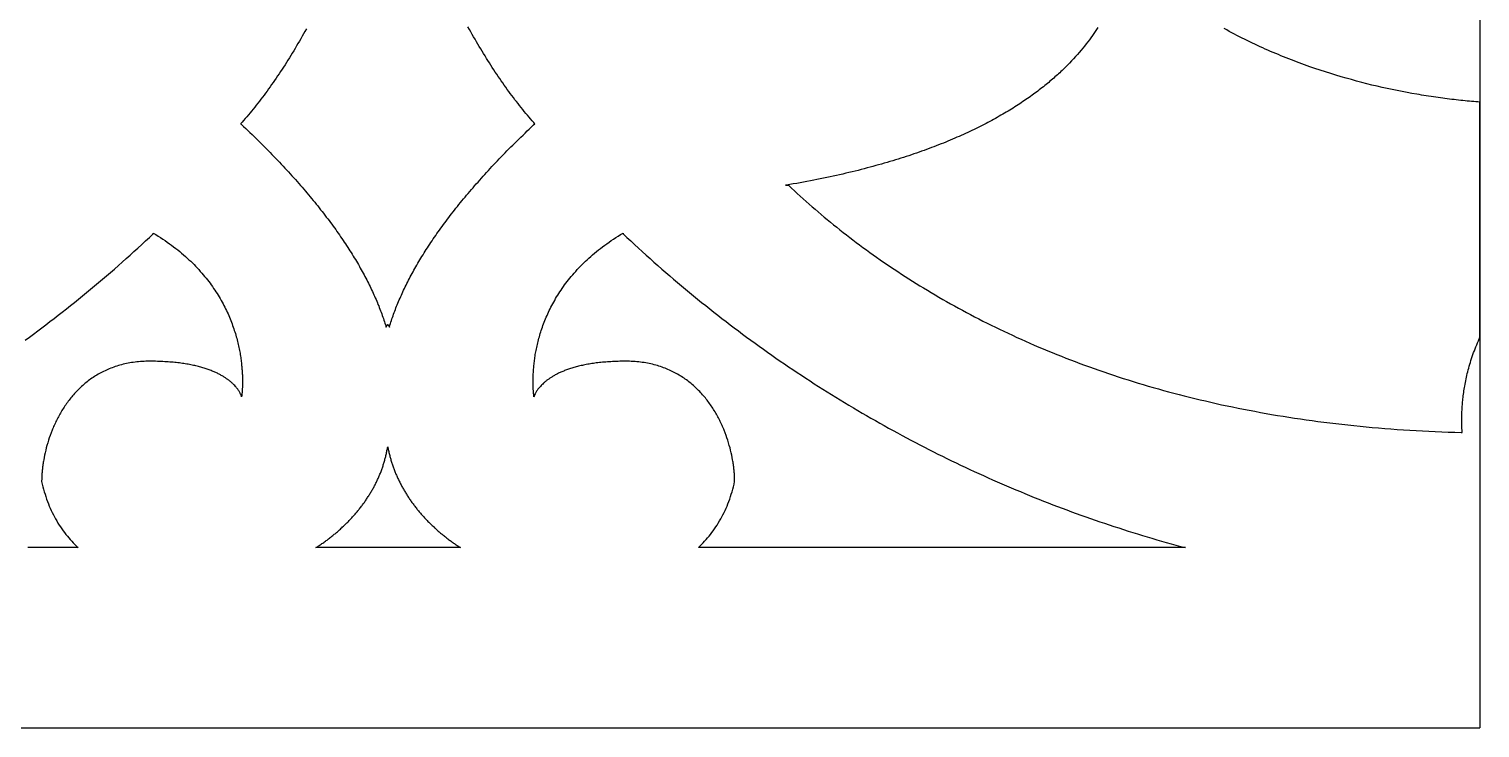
# Model space of a CAD drawing. Extents: x -52 to 64, y -91 to -51.
# Drawn here: x 41.58 to 64.31, y -90.72 to -79.75 of the extents above; entities that cross this region are included whole.
import ezdxf

# ---------------------------------------------------------------- set-up
doc = ezdxf.new("R2010")
doc.units = 0
doc.header["$MEASUREMENT"] = 0
doc.layers.get('0').update_dxf_attribs({"linetype": 'CONTINUOUS'})
doc.layers.add('LAYER_1', color=18, linetype='CONTINUOUS')

msp = doc.modelspace()

# ---------------------------------------------------------------- linework, layer by layer
msp.add_line((64.312, -50.717), (64.312, -90.716))
at = {"layer": 'LAYER_1'}
for points in [[(45.925, -79.752), (45.903, -79.792), (45.882, -79.83), (45.86, -79.869), (45.838, -79.907), (45.816, -79.946), (45.793, -79.984), (45.771, -80.021), (45.749, -80.059), (45.726, -80.096), (45.704, -80.133), (45.681, -80.17), (45.658, -80.207), (45.636, -80.243), (45.613, -80.279), (45.59, -80.315), (45.567, -80.351), (45.544, -80.386), (45.521, -80.421), (45.497, -80.456), (45.474, -80.491), (45.451, -80.525), (45.427, -80.56), (45.404, -80.594), (45.38, -80.627), (45.356, -80.661), (45.332, -80.694), (45.309, -80.727), (45.285, -80.759), (45.261, -80.792), (45.237, -80.824), (45.212, -80.856), (45.188, -80.887), (45.164, -80.919), (45.14, -80.95), (45.115, -80.98), (45.091, -81.011), (45.066, -81.041), (45.042, -81.071), (45.017, -81.101), (44.992, -81.13), (44.967, -81.159), (44.942, -81.188), (44.917, -81.216), (44.905, -81.23), (44.899, -81.237), (44.896, -81.241), (44.895, -81.241), (44.895, -81.242), (44.896, -81.242), (44.898, -81.244), (44.907, -81.252), (44.94, -81.284), (44.974, -81.316), (45.007, -81.347), (45.04, -81.379), (45.073, -81.41), (45.105, -81.442), (45.137, -81.473), (45.169, -81.504), (45.201, -81.536), (45.232, -81.567), (45.263, -81.598), (45.294, -81.629), (45.325, -81.66), (45.355, -81.691), (45.385, -81.722), (45.415, -81.753), (45.444, -81.783), (45.474, -81.814), (45.503, -81.845), (45.532, -81.875), (45.56, -81.906), (45.589, -81.936), (45.617, -81.966), (45.644, -81.997), (45.672, -82.027), (45.699, -82.057), (45.726, -82.087), (45.753, -82.117), (45.78, -82.147), (45.806, -82.177), (45.832, -82.207), (45.858, -82.236), (45.883, -82.266), (45.909, -82.296), (45.934, -82.325), (45.959, -82.354), (45.983, -82.384), (46.007, -82.413), (46.031, -82.442), (46.055, -82.472), (46.079, -82.501), (46.102, -82.53), (46.125, -82.559), (46.148, -82.588), (46.171, -82.617), (46.193, -82.645), (46.215, -82.674), (46.237, -82.703), (46.259, -82.731), (46.28, -82.76), (46.301, -82.788), (46.322, -82.817), (46.343, -82.845), (46.364, -82.873), (46.384, -82.901), (46.404, -82.929), (46.424, -82.957), (46.443, -82.985), (46.462, -83.013), (46.481, -83.041), (46.5, -83.069), (46.519, -83.096), (46.537, -83.124), (46.555, -83.152), (46.573, -83.179), (46.591, -83.207), (46.608, -83.234), (46.625, -83.261), (46.642, -83.288), (46.659, -83.316), (46.676, -83.343), (46.692, -83.37), (46.708, -83.397), (46.724, -83.423), (46.74, -83.45), (46.755, -83.477), (46.77, -83.504), (46.785, -83.53), (46.8, -83.557), (46.814, -83.583), (46.828, -83.61), (46.842, -83.636), (46.856, -83.662), (46.87, -83.688), (46.883, -83.714), (46.896, -83.74), (46.909, -83.766), (46.922, -83.792), (46.935, -83.818), (46.947, -83.844), (46.959, -83.87), (46.971, -83.895), (46.982, -83.921), (46.994, -83.946), (47.005, -83.972), (47.016, -83.997), (47.027, -84.022), (47.037, -84.048), (47.047, -84.073), (47.058, -84.098), (47.067, -84.123), (47.077, -84.148), (47.087, -84.173), (47.096, -84.197), (47.105, -84.222), (47.114, -84.247), (47.122, -84.271), (47.131, -84.296), (47.139, -84.32), (47.147, -84.345), (47.155, -84.369), (47.162, -84.393), (47.17, -84.417), (47.172, -84.423), (47.173, -84.426), (47.173, -84.428), (47.173, -84.428), (47.173, -84.428), (47.173, -84.428), (47.173, -84.428), (47.173, -84.428), (47.173, -84.428), (47.173, -84.428), (47.173, -84.428), (47.174, -84.427), (47.174, -84.426), (47.175, -84.425), (47.176, -84.424), (47.176, -84.423), (47.178, -84.421), (47.179, -84.419), (47.181, -84.415), (47.184, -84.411), (47.189, -84.403), (47.192, -84.398), (47.194, -84.395), (47.195, -84.393), (47.196, -84.392), (47.197, -84.39), (47.198, -84.389), (47.198, -84.388), (47.199, -84.387), (47.199, -84.387), (47.199, -84.387), (47.199, -84.387), (47.199, -84.387), (47.2, -84.388), (47.201, -84.389), (47.201, -84.39), (47.202, -84.392), (47.203, -84.393), (47.204, -84.395), (47.207, -84.398), (47.209, -84.403), (47.215, -84.411), (47.218, -84.415), (47.22, -84.419), (47.221, -84.421), (47.222, -84.423), (47.223, -84.424), (47.224, -84.425), (47.225, -84.426), (47.225, -84.427), (47.226, -84.428), (47.226, -84.428), (47.226, -84.428), (47.226, -84.428), (47.226, -84.428), (47.226, -84.428), (47.226, -84.427), (47.227, -84.426), (47.227, -84.423), (47.235, -84.398), (47.242, -84.374), (47.25, -84.35), (47.258, -84.326), (47.266, -84.301), (47.275, -84.277), (47.283, -84.252), (47.292, -84.228), (47.301, -84.203), (47.31, -84.178), (47.32, -84.153), (47.329, -84.128), (47.339, -84.103), (47.349, -84.078), (47.359, -84.053), (47.37, -84.028), (47.381, -84.003), (47.392, -83.977), (47.403, -83.952), (47.414, -83.926), (47.426, -83.901), (47.437, -83.875), (47.449, -83.85), (47.462, -83.824), (47.474, -83.798), (47.487, -83.772), (47.5, -83.746), (47.513, -83.72), (47.526, -83.694), (47.54, -83.668), (47.553, -83.642), (47.567, -83.615), (47.582, -83.589), (47.596, -83.563), (47.611, -83.536), (47.626, -83.51), (47.641, -83.483), (47.656, -83.456), (47.672, -83.429), (47.687, -83.403), (47.703, -83.376), (47.72, -83.349), (47.736, -83.322), (47.753, -83.294), (47.77, -83.267), (47.787, -83.24), (47.804, -83.213), (47.822, -83.185), (47.84, -83.158), (47.858, -83.13), (47.876, -83.103), (47.895, -83.075), (47.913, -83.047), (47.932, -83.019), (47.952, -82.992), (47.971, -82.964), (47.991, -82.936), (48.011, -82.907), (48.031, -82.879), (48.051, -82.851), (48.072, -82.823), (48.093, -82.794), (48.114, -82.766), (48.135, -82.738), (48.157, -82.709), (48.179, -82.68), (48.201, -82.652), (48.223, -82.623), (48.246, -82.594), (48.269, -82.565), (48.292, -82.536), (48.315, -82.507), (48.339, -82.478), (48.362, -82.449), (48.386, -82.42), (48.411, -82.39), (48.435, -82.361), (48.46, -82.332), (48.485, -82.302), (48.51, -82.272), (48.536, -82.243), (48.561, -82.213), (48.587, -82.183), (48.614, -82.154), (48.64, -82.124), (48.667, -82.094), (48.694, -82.064), (48.721, -82.034), (48.749, -82.003), (48.776, -81.973), (48.804, -81.943), (48.833, -81.912), (48.861, -81.882), (48.89, -81.851), (48.919, -81.821), (48.948, -81.79), (48.978, -81.76), (49.008, -81.729), (49.038, -81.698), (49.068, -81.667), (49.098, -81.636), (49.129, -81.605), (49.16, -81.574), (49.192, -81.543), (49.223, -81.511), (49.255, -81.48), (49.287, -81.449), (49.32, -81.417), (49.352, -81.386), (49.385, -81.354), (49.418, -81.323), (49.452, -81.291), (49.485, -81.259), (49.502, -81.243), (49.503, -81.242), (49.504, -81.242), (49.504, -81.241), (49.504, -81.241), (49.504, -81.241), (49.504, -81.241), (49.503, -81.24), (49.5, -81.237), (49.488, -81.223), (49.463, -81.194), (49.438, -81.165), (49.413, -81.136), (49.388, -81.107), (49.364, -81.078), (49.339, -81.048), (49.314, -81.018), (49.29, -80.987), (49.265, -80.956), (49.241, -80.925), (49.217, -80.894), (49.193, -80.863), (49.168, -80.831), (49.144, -80.799), (49.12, -80.767), (49.096, -80.734), (49.073, -80.701), (49.049, -80.668), (49.025, -80.635), (49.001, -80.601), (48.978, -80.567), (48.954, -80.533), (48.931, -80.499), (48.908, -80.464), (48.884, -80.429), (48.861, -80.394), (48.838, -80.359), (48.815, -80.323), (48.792, -80.287), (48.769, -80.251), (48.746, -80.215), (48.724, -80.178), (48.701, -80.141), (48.678, -80.104), (48.656, -80.067), (48.634, -80.03), (48.611, -79.992), (48.589, -79.954), (48.567, -79.916), (48.545, -79.878), (48.523, -79.839), (48.501, -79.8), (48.479, -79.761), (48.457, -79.722)], [(58.323, -79.732), (58.303, -79.763), (58.282, -79.795), (58.261, -79.827), (58.239, -79.859), (58.216, -79.891), (58.192, -79.924), (58.168, -79.956), (58.143, -79.989), (58.117, -80.022), (58.09, -80.054), (58.063, -80.088), (58.035, -80.121), (58.006, -80.154), (57.977, -80.187), (57.946, -80.221), (57.915, -80.254), (57.883, -80.288), (57.85, -80.322), (57.816, -80.355), (57.781, -80.389), (57.764, -80.406), (57.746, -80.423), (57.728, -80.44), (57.709, -80.457), (57.691, -80.474), (57.672, -80.49), (57.653, -80.507), (57.634, -80.524), (57.614, -80.541), (57.595, -80.558), (57.575, -80.575), (57.555, -80.592), (57.534, -80.609), (57.514, -80.626), (57.493, -80.643), (57.472, -80.66), (57.45, -80.676), (57.429, -80.693), (57.407, -80.71), (57.385, -80.727), (57.363, -80.744), (57.34, -80.761), (57.317, -80.777), (57.294, -80.794), (57.271, -80.811), (57.247, -80.828), (57.223, -80.844), (57.199, -80.861), (57.175, -80.878), (57.151, -80.894), (57.126, -80.911), (57.101, -80.928), (57.075, -80.944), (57.05, -80.961), (57.024, -80.977), (56.998, -80.994), (56.971, -81.01), (56.944, -81.027), (56.918, -81.043), (56.89, -81.059), (56.863, -81.076), (56.835, -81.092), (56.807, -81.108), (56.779, -81.124), (56.75, -81.14), (56.721, -81.157), (56.692, -81.173), (56.663, -81.189), (56.633, -81.205), (56.603, -81.221), (56.573, -81.236), (56.542, -81.252), (56.511, -81.268), (56.48, -81.284), (56.448, -81.3), (56.417, -81.315), (56.385, -81.331), (56.352, -81.346), (56.32, -81.362), (56.287, -81.377), (56.254, -81.393), (56.22, -81.408), (56.186, -81.423), (56.152, -81.438), (56.118, -81.453), (56.083, -81.468), (56.048, -81.483), (56.012, -81.498), (55.977, -81.513), (55.941, -81.528), (55.905, -81.543), (55.868, -81.557), (55.831, -81.572), (55.794, -81.586), (55.756, -81.601), (55.718, -81.615), (55.68, -81.629), (55.642, -81.644), (55.603, -81.658), (55.564, -81.672), (55.524, -81.686), (55.484, -81.7), (55.444, -81.714), (55.404, -81.727), (55.363, -81.741), (55.322, -81.754), (55.28, -81.768), (55.238, -81.781), (55.196, -81.795), (55.154, -81.808), (55.111, -81.821), (55.068, -81.834), (55.024, -81.847), (54.98, -81.86), (54.936, -81.872), (54.891, -81.885), (54.846, -81.897), (54.801, -81.91), (54.756, -81.922), (54.71, -81.934), (54.663, -81.947), (54.617, -81.959), (54.57, -81.971), (54.522, -81.982), (54.474, -81.994), (54.426, -82.006), (54.378, -82.017), (54.329, -82.029), (54.28, -82.04), (54.23, -82.051), (54.18, -82.062), (54.13, -82.073), (54.079, -82.084), (54.028, -82.094), (53.977, -82.105), (53.925, -82.115), (53.873, -82.126), (53.821, -82.136), (53.768, -82.146), (53.714, -82.156), (53.661, -82.166), (53.607, -82.176), (53.552, -82.185), (53.497, -82.195), (53.442, -82.204), (53.435, -82.205), (53.434, -82.205), (53.434, -82.205), (53.434, -82.205), (53.434, -82.205), (53.434, -82.205), (53.435, -82.205), (53.435, -82.205), (53.437, -82.205), (53.443, -82.205), (53.449, -82.205), (53.453, -82.205), (53.457, -82.205), (53.461, -82.205), (53.464, -82.205), (53.467, -82.205), (53.469, -82.205), (53.471, -82.205), (53.472, -82.205), (53.473, -82.205), (53.474, -82.205), (53.475, -82.205), (53.475, -82.205), (53.475, -82.205), (53.475, -82.205), (53.475, -82.205), (53.475, -82.205), (53.475, -82.205), (53.475, -82.205), (53.476, -82.206), (53.482, -82.211), (53.526, -82.253), (53.571, -82.294), (53.616, -82.336), (53.661, -82.377), (53.707, -82.418), (53.753, -82.459), (53.8, -82.5), (53.847, -82.541), (53.894, -82.582), (53.942, -82.623), (53.989, -82.663), (54.038, -82.704), (54.086, -82.744), (54.135, -82.784), (54.185, -82.824), (54.234, -82.864), (54.284, -82.904), (54.335, -82.944), (54.386, -82.983), (54.437, -83.023), (54.488, -83.062), (54.54, -83.101), (54.592, -83.14), (54.645, -83.179), (54.698, -83.218), (54.751, -83.257), (54.805, -83.295), (54.859, -83.333), (54.913, -83.372), (54.968, -83.41), (55.023, -83.447), (55.079, -83.485), (55.135, -83.523), (55.191, -83.56), (55.247, -83.597), (55.304, -83.634), (55.362, -83.671), (55.42, -83.707), (55.478, -83.744), (55.536, -83.78), (55.595, -83.816), (55.654, -83.852), (55.714, -83.888), (55.774, -83.923), (55.834, -83.959), (55.895, -83.994), (55.956, -84.029), (56.018, -84.064), (56.08, -84.098), (56.142, -84.132), (56.205, -84.166), (56.268, -84.2), (56.331, -84.234), (56.395, -84.267), (56.459, -84.301), (56.524, -84.334), (56.589, -84.367), (56.654, -84.399), (56.72, -84.431), (56.786, -84.464), (56.853, -84.495), (56.92, -84.527), (56.987, -84.558), (57.055, -84.59), (57.123, -84.62), (57.191, -84.651), (57.26, -84.681), (57.33, -84.712), (57.399, -84.742), (57.469, -84.771), (57.54, -84.801), (57.611, -84.83), (57.682, -84.858), (57.754, -84.887), (57.826, -84.915), (57.898, -84.943), (57.971, -84.971), (58.045, -84.999), (58.118, -85.026), (58.192, -85.053), (58.267, -85.079), (58.342, -85.106), (58.417, -85.132), (58.493, -85.158), (58.569, -85.183), (58.646, -85.208), (58.723, -85.233), (58.8, -85.258), (58.878, -85.282), (58.956, -85.306), (59.035, -85.33), (59.114, -85.353), (59.193, -85.376), (59.273, -85.399), (59.354, -85.421), (59.434, -85.443), (59.515, -85.465), (59.597, -85.486), (59.679, -85.507), (59.761, -85.528), (59.844, -85.549), (59.927, -85.569), (60.011, -85.588), (60.095, -85.608), (60.18, -85.627), (60.265, -85.646), (60.35, -85.664), (60.436, -85.682), (60.522, -85.7), (60.609, -85.717), (60.696, -85.734), (60.783, -85.75), (60.871, -85.767), (60.96, -85.782), (61.048, -85.798), (61.138, -85.813), (61.227, -85.828), (61.317, -85.842), (61.408, -85.856), (61.499, -85.87), (61.59, -85.883), (61.682, -85.896), (61.774, -85.908), (61.867, -85.92), (61.96, -85.932), (62.054, -85.943), (62.148, -85.954), (62.242, -85.964), (62.337, -85.974), (62.433, -85.984), (62.528, -85.993), (62.625, -86.002), (62.721, -86.011), (62.819, -86.019), (62.916, -86.026), (63.014, -86.033), (63.113, -86.04), (63.212, -86.046), (63.311, -86.052), (63.411, -86.058), (63.511, -86.063), (63.612, -86.067), (63.713, -86.071), (63.815, -86.075), (63.917, -86.078), (64.02, -86.081), (64.032, -86.081), (64.034, -86.081), (64.034, -86.081), (64.034, -86.081), (64.034, -86.081), (64.034, -86.081), (64.034, -86.081), (64.034, -86.081), (64.034, -86.081), (64.034, -86.08), (64.034, -86.079), (64.034, -86.077), (64.033, -86.073), (64.033, -86.07), (64.033, -86.065), (64.032, -86.06), (64.032, -86.053), (64.031, -86.047), (64.031, -86.039), (64.03, -86.031), (64.03, -86.022), (64.029, -86.012), (64.029, -86.002), (64.028, -85.991), (64.028, -85.979), (64.027, -85.967), (64.027, -85.954), (64.027, -85.94), (64.027, -85.926), (64.026, -85.912), (64.026, -85.896), (64.026, -85.88), (64.026, -85.864), (64.027, -85.847), (64.027, -85.829), (64.027, -85.811), (64.028, -85.793), (64.029, -85.773), (64.03, -85.754), (64.031, -85.734), (64.032, -85.713), (64.033, -85.692), (64.035, -85.67), (64.036, -85.648), (64.038, -85.626), (64.04, -85.603), (64.043, -85.58), (64.045, -85.556), (64.048, -85.532), (64.051, -85.507), (64.054, -85.482), (64.057, -85.457), (64.061, -85.431), (64.065, -85.405), (64.069, -85.379), (64.074, -85.353), (64.079, -85.326), (64.084, -85.298), (64.089, -85.271), (64.095, -85.243), (64.101, -85.215), (64.107, -85.187), (64.114, -85.158), (64.121, -85.129), (64.129, -85.1), (64.136, -85.071), (64.145, -85.041), (64.153, -85.012), (64.162, -84.982), (64.171, -84.952), (64.181, -84.921), (64.191, -84.891), (64.202, -84.86), (64.213, -84.83), (64.224, -84.799), (64.236, -84.768), (64.248, -84.737), (64.261, -84.706), (64.274, -84.675), (64.288, -84.644), (64.302, -84.612), (64.309, -84.597), (64.311, -84.593), (64.312, -84.591), (64.312, -84.59), (64.312, -84.59), (64.312, -84.59), (64.312, -84.589), (64.312, -84.589), (64.312, -84.588), (64.312, -84.587), (64.312, -84.586), (64.312, -84.584), (64.312, -84.583), (64.312, -84.58), (64.312, -84.578), (64.312, -84.576), (64.312, -84.573), (64.312, -84.57), (64.312, -84.567), (64.312, -84.563), (64.312, -84.56), (64.312, -84.556), (64.312, -84.551), (64.312, -84.547), (64.312, -84.542), (64.312, -84.538), (64.312, -84.533), (64.312, -84.527), (64.312, -84.516), (64.312, -84.504), (64.312, -84.491), (64.312, -84.477), (64.312, -84.463), (64.312, -84.447), (64.312, -84.431), (64.312, -84.414), (64.312, -84.397), (64.312, -84.378), (64.312, -84.359), (64.312, -84.339), (64.312, -84.319), (64.312, -84.297), (64.312, -84.275), (64.312, -84.253), (64.312, -84.229), (64.312, -84.206), (64.312, -84.181), (64.312, -84.156), (64.312, -84.13), (64.312, -84.104), (64.312, -84.077), (64.312, -84.05), (64.312, -84.022), (64.312, -83.993), (64.312, -83.964), (64.312, -83.935), (64.312, -83.905), (64.312, -83.874), (64.312, -83.843), (64.312, -83.812), (64.312, -83.78), (64.312, -83.748), (64.312, -83.716), (64.312, -83.683), (64.312, -83.65), (64.312, -83.616), (64.312, -83.582), (64.312, -83.548), (64.312, -83.513), (64.312, -83.478), (64.312, -83.443), (64.312, -83.408), (64.312, -83.372), (64.312, -83.336), (64.312, -83.3), (64.312, -83.227), (64.312, -83.153), (64.312, -83.079), (64.312, -83.004), (64.312, -82.929), (64.312, -82.854), (64.312, -82.702), (64.312, -82.551), (64.312, -82.476), (64.312, -82.402), (64.312, -82.327), (64.312, -82.254), (64.312, -82.181), (64.312, -82.145), (64.312, -82.109), (64.312, -82.074), (64.312, -82.038), (64.312, -82.003), (64.312, -81.968), (64.312, -81.934), (64.312, -81.9), (64.312, -81.866), (64.312, -81.832), (64.312, -81.799), (64.312, -81.766), (64.312, -81.734), (64.312, -81.702), (64.312, -81.67), (64.312, -81.639), (64.312, -81.608), (64.312, -81.578), (64.312, -81.548), (64.312, -81.519), (64.312, -81.49), (64.312, -81.462), (64.312, -81.434), (64.312, -81.407), (64.312, -81.38), (64.312, -81.354), (64.312, -81.328), (64.312, -81.303), (64.312, -81.279), (64.312, -81.255), (64.312, -81.232), (64.312, -81.21), (64.312, -81.188), (64.312, -81.167), (64.312, -81.146), (64.312, -81.127), (64.312, -81.108), (64.312, -81.089), (64.312, -81.072), (64.312, -81.055), (64.312, -81.039), (64.312, -81.024), (64.312, -81.01), (64.312, -80.996), (64.312, -80.984), (64.312, -80.972), (64.312, -80.966), (64.312, -80.961), (64.312, -80.956), (64.312, -80.951), (64.312, -80.946), (64.312, -80.942), (64.312, -80.937), (64.312, -80.933), (64.312, -80.929), (64.312, -80.926), (64.312, -80.923), (64.312, -80.92), (64.312, -80.917), (64.312, -80.914), (64.312, -80.912), (64.312, -80.91), (64.312, -80.908), (64.312, -80.906), (64.312, -80.905), (64.312, -80.903), (64.312, -80.903), (64.312, -80.902), (64.312, -80.902), (64.312, -80.901), (64.28, -80.899), (64.247, -80.896), (64.214, -80.893), (64.18, -80.891), (64.147, -80.887), (64.113, -80.884), (64.079, -80.881), (64.045, -80.878), (64.01, -80.874), (63.976, -80.87), (63.941, -80.866), (63.906, -80.862), (63.87, -80.858), (63.835, -80.854), (63.799, -80.849), (63.764, -80.845), (63.728, -80.84), (63.692, -80.835), (63.655, -80.83), (63.619, -80.825), (63.582, -80.82), (63.545, -80.814), (63.508, -80.808), (63.471, -80.803), (63.434, -80.797), (63.396, -80.79), (63.359, -80.784), (63.321, -80.778), (63.245, -80.764), (63.169, -80.75), (63.092, -80.736), (63.014, -80.72), (62.936, -80.704), (62.858, -80.687), (62.779, -80.67), (62.7, -80.652), (62.62, -80.633), (62.54, -80.613), (62.46, -80.593), (62.379, -80.571), (62.299, -80.549), (62.217, -80.527), (62.136, -80.503), (62.055, -80.479), (61.973, -80.454), (61.891, -80.428), (61.809, -80.401), (61.727, -80.374), (61.645, -80.346), (61.563, -80.316), (61.481, -80.286), (61.44, -80.271), (61.399, -80.255), (61.358, -80.24), (61.317, -80.223), (61.276, -80.207), (61.235, -80.191), (61.194, -80.174), (61.153, -80.157), (61.112, -80.14), (61.071, -80.123), (61.03, -80.105), (60.99, -80.087), (60.949, -80.069), (60.908, -80.051), (60.867, -80.032), (60.827, -80.014), (60.786, -79.995), (60.746, -79.975), (60.705, -79.956), (60.665, -79.936), (60.625, -79.916), (60.584, -79.896), (60.544, -79.876), (60.504, -79.855), (60.464, -79.834), (60.424, -79.813), (60.384, -79.792), (60.344, -79.77), (60.305, -79.748)], [(41.519, -84.634), (41.585, -84.587), (41.65, -84.539), (41.715, -84.49), (41.779, -84.442), (41.844, -84.393), (41.908, -84.344), (41.973, -84.294), (42.037, -84.244), (42.101, -84.194), (42.165, -84.144), (42.228, -84.093), (42.292, -84.043), (42.355, -83.991), (42.418, -83.94), (42.481, -83.888), (42.544, -83.836), (42.607, -83.784), (42.669, -83.732), (42.732, -83.679), (42.794, -83.626), (42.856, -83.572), (42.918, -83.519), (42.979, -83.465), (43.041, -83.41), (43.102, -83.356), (43.163, -83.301), (43.224, -83.246), (43.285, -83.191), (43.346, -83.135), (43.406, -83.079), (43.467, -83.023), (43.527, -82.967), (43.527, -82.967), (43.527, -82.966), (43.527, -82.965), (43.527, -82.963), (43.527, -82.961), (43.527, -82.959), (43.527, -82.958), (43.527, -82.957), (43.527, -82.956), (43.527, -82.956), (43.565, -82.979), (43.602, -83.002), (43.639, -83.026), (43.675, -83.049), (43.71, -83.073), (43.745, -83.097), (43.779, -83.121), (43.813, -83.145), (43.845, -83.17), (43.877, -83.195), (43.909, -83.22), (43.94, -83.245), (43.97, -83.27), (44, -83.295), (44.029, -83.32), (44.057, -83.346), (44.085, -83.372), (44.112, -83.398), (44.139, -83.424), (44.165, -83.45), (44.19, -83.476), (44.215, -83.502), (44.239, -83.528), (44.263, -83.555), (44.286, -83.581), (44.309, -83.608), (44.331, -83.634), (44.353, -83.661), (44.374, -83.688), (44.395, -83.715), (44.415, -83.741), (44.435, -83.768), (44.454, -83.795), (44.472, -83.822), (44.49, -83.849), (44.508, -83.876), (44.525, -83.903), (44.542, -83.929), (44.558, -83.956), (44.574, -83.983), (44.589, -84.01), (44.604, -84.037), (44.619, -84.063), (44.633, -84.09), (44.646, -84.117), (44.66, -84.143), (44.672, -84.17), (44.685, -84.196), (44.697, -84.223), (44.708, -84.249), (44.72, -84.275), (44.73, -84.301), (44.741, -84.327), (44.751, -84.353), (44.761, -84.379), (44.77, -84.405), (44.779, -84.43), (44.788, -84.456), (44.796, -84.481), (44.804, -84.506), (44.812, -84.531), (44.819, -84.556), (44.826, -84.58), (44.833, -84.605), (44.839, -84.629), (44.846, -84.653), (44.851, -84.677), (44.857, -84.701), (44.862, -84.724), (44.867, -84.748), (44.872, -84.771), (44.877, -84.794), (44.881, -84.816), (44.885, -84.839), (44.889, -84.861), (44.892, -84.883), (44.896, -84.904), (44.899, -84.926), (44.902, -84.947), (44.904, -84.968), (44.907, -84.988), (44.909, -85.009), (44.911, -85.029), (44.913, -85.048), (44.915, -85.068), (44.916, -85.087), (44.918, -85.105), (44.919, -85.124), (44.92, -85.142), (44.921, -85.16), (44.922, -85.177), (44.923, -85.194), (44.923, -85.211), (44.924, -85.227), (44.924, -85.243), (44.924, -85.259), (44.924, -85.274), (44.924, -85.289), (44.924, -85.303), (44.924, -85.317), (44.924, -85.331), (44.923, -85.344), (44.923, -85.357), (44.923, -85.37), (44.922, -85.382), (44.921, -85.393), (44.921, -85.404), (44.92, -85.415), (44.92, -85.425), (44.919, -85.435), (44.918, -85.444), (44.918, -85.453), (44.917, -85.461), (44.916, -85.469), (44.915, -85.476), (44.915, -85.483), (44.914, -85.489), (44.913, -85.495), (44.913, -85.5), (44.912, -85.505), (44.912, -85.509), (44.911, -85.513), (44.911, -85.516), (44.91, -85.518), (44.91, -85.52), (44.91, -85.522), (44.91, -85.523), (44.91, -85.523), (44.91, -85.523), (44.909, -85.521), (44.909, -85.519), (44.908, -85.517), (44.907, -85.513), (44.906, -85.509), (44.904, -85.504), (44.902, -85.499), (44.899, -85.493), (44.897, -85.486), (44.893, -85.479), (44.89, -85.472), (44.886, -85.463), (44.881, -85.455), (44.876, -85.445), (44.87, -85.436), (44.864, -85.426), (44.857, -85.415), (44.849, -85.405), (44.841, -85.394), (44.832, -85.382), (44.823, -85.371), (44.813, -85.359), (44.802, -85.347), (44.79, -85.334), (44.777, -85.322), (44.771, -85.315), (44.764, -85.309), (44.757, -85.303), (44.75, -85.296), (44.742, -85.29), (44.735, -85.283), (44.727, -85.277), (44.719, -85.27), (44.711, -85.264), (44.702, -85.257), (44.693, -85.251), (44.684, -85.244), (44.675, -85.238), (44.665, -85.231), (44.656, -85.225), (44.646, -85.218), (44.635, -85.212), (44.625, -85.205), (44.614, -85.199), (44.603, -85.192), (44.592, -85.186), (44.58, -85.179), (44.568, -85.173), (44.556, -85.167), (44.544, -85.16), (44.531, -85.154), (44.518, -85.148), (44.505, -85.142), (44.492, -85.136), (44.478, -85.13), (44.464, -85.124), (44.449, -85.118), (44.434, -85.112), (44.419, -85.106), (44.404, -85.1), (44.388, -85.095), (44.372, -85.089), (44.356, -85.084), (44.34, -85.078), (44.323, -85.073), (44.305, -85.068), (44.288, -85.062), (44.27, -85.057), (44.252, -85.052), (44.233, -85.048), (44.214, -85.043), (44.195, -85.038), (44.175, -85.034), (44.155, -85.029), (44.135, -85.025), (44.114, -85.021), (44.093, -85.017), (44.072, -85.013), (44.05, -85.009), (44.028, -85.005), (44.005, -85.002), (43.982, -84.999), (43.959, -84.995), (43.935, -84.992), (43.911, -84.989), (43.887, -84.986), (43.862, -84.984), (43.837, -84.981), (43.811, -84.979), (43.785, -84.977), (43.759, -84.975), (43.732, -84.973), (43.705, -84.972), (43.677, -84.97), (43.649, -84.969), (43.621, -84.968), (43.592, -84.967), (43.562, -84.966), (43.533, -84.966), (43.502, -84.965), (43.472, -84.965), (43.442, -84.966), (43.412, -84.966), (43.383, -84.967), (43.354, -84.969), (43.325, -84.971), (43.296, -84.973), (43.268, -84.976), (43.24, -84.979), (43.213, -84.983), (43.186, -84.987), (43.159, -84.992), (43.132, -84.996), (43.106, -85.002), (43.08, -85.007), (43.054, -85.013), (43.029, -85.02), (43.004, -85.027), (42.979, -85.034), (42.955, -85.041), (42.931, -85.049), (42.907, -85.057), (42.883, -85.066), (42.86, -85.075), (42.837, -85.084), (42.814, -85.093), (42.792, -85.103), (42.77, -85.113), (42.748, -85.124), (42.727, -85.135), (42.705, -85.146), (42.684, -85.157), (42.664, -85.169), (42.643, -85.181), (42.623, -85.193), (42.603, -85.206), (42.584, -85.218), (42.564, -85.231), (42.545, -85.245), (42.527, -85.258), (42.508, -85.272), (42.49, -85.286), (42.472, -85.301), (42.454, -85.315), (42.437, -85.33), (42.42, -85.345), (42.403, -85.36), (42.386, -85.375), (42.37, -85.391), (42.354, -85.407), (42.338, -85.423), (42.322, -85.439), (42.307, -85.456), (42.292, -85.472), (42.277, -85.489), (42.262, -85.506), (42.248, -85.523), (42.234, -85.54), (42.22, -85.558), (42.206, -85.575), (42.193, -85.593), (42.18, -85.611), (42.167, -85.629), (42.154, -85.647), (42.142, -85.665), (42.129, -85.684), (42.117, -85.702), (42.106, -85.721), (42.094, -85.739), (42.083, -85.758), (42.072, -85.777), (42.061, -85.796), (42.051, -85.815), (42.04, -85.834), (42.03, -85.853), (42.02, -85.873), (42.01, -85.892), (42.001, -85.911), (41.992, -85.931), (41.983, -85.95), (41.974, -85.97), (41.965, -85.989), (41.957, -86.009), (41.949, -86.029), (41.941, -86.048), (41.925, -86.088), (41.911, -86.127), (41.897, -86.166), (41.884, -86.205), (41.872, -86.245), (41.861, -86.284), (41.85, -86.322), (41.841, -86.361), (41.832, -86.399), (41.823, -86.437), (41.816, -86.475), (41.809, -86.512), (41.806, -86.53), (41.803, -86.549), (41.8, -86.567), (41.797, -86.585), (41.795, -86.603), (41.793, -86.621), (41.79, -86.638), (41.788, -86.656), (41.787, -86.673), (41.785, -86.69), (41.783, -86.707), (41.782, -86.724), (41.781, -86.741), (41.78, -86.758), (41.779, -86.774), (41.779, -86.79), (41.778, -86.806), (41.778, -86.822), (41.777, -86.837), (41.777, -86.853), (41.787, -86.893), (41.796, -86.933), (41.807, -86.973), (41.818, -87.012), (41.83, -87.051), (41.842, -87.088), (41.855, -87.126), (41.868, -87.163), (41.882, -87.199), (41.897, -87.235), (41.912, -87.27), (41.928, -87.305), (41.944, -87.339), (41.961, -87.373), (41.978, -87.406), (41.996, -87.438), (42.015, -87.47), (42.033, -87.502), (42.053, -87.533), (42.073, -87.563), (42.093, -87.593), (42.114, -87.623), (42.135, -87.652), (42.157, -87.68), (42.18, -87.708), (42.202, -87.735), (42.226, -87.762), (42.249, -87.788), (42.273, -87.814), (42.298, -87.839), (42.323, -87.864), (42.348, -87.888), (42.348, -87.888), (42.347, -87.888), (42.345, -87.888), (42.343, -87.888), (42.34, -87.888), (42.336, -87.888), (42.331, -87.888), (42.326, -87.888), (42.321, -87.888), (42.314, -87.888), (42.307, -87.888), (42.299, -87.888), (42.291, -87.888), (42.282, -87.888), (42.273, -87.888), (42.262, -87.888), (42.252, -87.888), (42.24, -87.888), (42.228, -87.888), (42.216, -87.888), (42.203, -87.888), (42.189, -87.888), (42.174, -87.888), (42.16, -87.888), (42.144, -87.888), (42.128, -87.888), (42.111, -87.888), (42.094, -87.888), (42.077, -87.888), (42.058, -87.888), (42.04, -87.888), (42.02, -87.888), (42, -87.888), (41.98, -87.888), (41.959, -87.888), (41.938, -87.888), (41.916, -87.888), (41.894, -87.888), (41.871, -87.888), (41.847, -87.888), (41.824, -87.888), (41.799, -87.888), (41.775, -87.888), (41.749, -87.888), (41.724, -87.888), (41.698, -87.888), (41.671, -87.888), (41.644, -87.888), (41.616, -87.888), (41.589, -87.888), (41.56, -87.888)], [(40.868, -90.716), (41.768, -90.716), (42.659, -90.716), (43.54, -90.716), (44.411, -90.716), (45.272, -90.716), (45.699, -90.716), (46.123, -90.716), (46.545, -90.716), (46.963, -90.716), (47.379, -90.716), (47.792, -90.716), (48.202, -90.716), (48.609, -90.716), (49.013, -90.716), (49.414, -90.716), (49.812, -90.716), (50.206, -90.716), (50.598, -90.716), (50.986, -90.716), (51.371, -90.716), (51.753, -90.716), (52.132, -90.716), (52.506, -90.716), (52.878, -90.716), (53.246, -90.716), (53.61, -90.716), (53.971, -90.716), (54.328, -90.716), (54.682, -90.716), (55.031, -90.716), (55.377, -90.716), (55.719, -90.716), (56.057, -90.716), (56.392, -90.716), (56.722, -90.716), (57.048, -90.716), (57.37, -90.716), (57.688, -90.716), (58.002, -90.716), (58.311, -90.716), (58.617, -90.716), (58.918, -90.716), (59.214, -90.716), (59.507, -90.716), (59.794, -90.716), (60.078, -90.716), (60.356, -90.716), (60.631, -90.716), (60.9, -90.716), (61.165, -90.716), (61.425, -90.716), (61.68, -90.716), (61.931, -90.716), (62.176, -90.716), (62.417, -90.716), (62.653, -90.716), (62.884, -90.716), (63.109, -90.716), (63.33, -90.716), (63.545, -90.716), (63.755, -90.716), (63.96, -90.716), (64.16, -90.716), (64.312, -90.716)]]:
    msp.add_lwpolyline(points, dxfattribs=at)
for points in [[(59.697, -87.888), (59.696, -87.888), (59.695, -87.888), (59.693, -87.888), (59.691, -87.888), (59.688, -87.888), (59.684, -87.888), (59.68, -87.888), (59.675, -87.888), (59.669, -87.888), (59.662, -87.888), (59.655, -87.888), (59.648, -87.888), (59.639, -87.888), (59.631, -87.888), (59.621, -87.888), (59.611, -87.888), (59.6, -87.888), (59.589, -87.888), (59.577, -87.888), (59.564, -87.888), (59.551, -87.888), (59.537, -87.888), (59.523, -87.888), (59.508, -87.888), (59.492, -87.888), (59.476, -87.888), (59.46, -87.888), (59.443, -87.888), (59.425, -87.888), (59.407, -87.888), (59.388, -87.888), (59.369, -87.888), (59.349, -87.888), (59.328, -87.888), (59.308, -87.888), (59.286, -87.888), (59.264, -87.888), (59.242, -87.888), (59.219, -87.888), (59.196, -87.888), (59.172, -87.888), (59.148, -87.888), (59.123, -87.888), (59.098, -87.888), (59.072, -87.888), (59.046, -87.888), (59.019, -87.888), (58.992, -87.888), (58.965, -87.888), (58.937, -87.888), (58.909, -87.888), (58.88, -87.888), (58.851, -87.888), (58.821, -87.888), (58.791, -87.888), (58.761, -87.888), (58.73, -87.888), (58.699, -87.888), (58.667, -87.888), (58.636, -87.888), (58.603, -87.888), (58.571, -87.888), (58.538, -87.888), (58.504, -87.888), (58.471, -87.888), (58.437, -87.888), (58.402, -87.888), (58.367, -87.888), (58.332, -87.888), (58.297, -87.888), (58.261, -87.888), (58.225, -87.888), (58.189, -87.888), (58.152, -87.888), (58.116, -87.888), (58.078, -87.888), (58.041, -87.888), (58.003, -87.888), (57.965, -87.888), (57.927, -87.888), (57.888, -87.888), (57.849, -87.888), (57.81, -87.888), (57.771, -87.888), (57.732, -87.888), (57.692, -87.888), (57.652, -87.888), (57.612, -87.888), (57.571, -87.888), (57.53, -87.888), (57.448, -87.888), (57.366, -87.888), (57.282, -87.888), (57.198, -87.888), (57.113, -87.888), (57.028, -87.888), (56.942, -87.888), (56.855, -87.888), (56.768, -87.888), (56.681, -87.888), (56.593, -87.888), (56.505, -87.888), (56.416, -87.888), (56.328, -87.888), (56.239, -87.888), (56.06, -87.888), (55.881, -87.888), (55.703, -87.888), (55.524, -87.888), (55.435, -87.888), (55.347, -87.888), (55.258, -87.888), (55.17, -87.888), (55.082, -87.888), (54.995, -87.888), (54.908, -87.888), (54.821, -87.888), (54.735, -87.888), (54.65, -87.888), (54.565, -87.888), (54.481, -87.888), (54.397, -87.888), (54.314, -87.888), (54.232, -87.888), (54.192, -87.888), (54.151, -87.888), (54.111, -87.888), (54.071, -87.888), (54.031, -87.888), (53.992, -87.888), (53.952, -87.888), (53.913, -87.888), (53.875, -87.888), (53.836, -87.888), (53.798, -87.888), (53.76, -87.888), (53.722, -87.888), (53.685, -87.888), (53.647, -87.888), (53.61, -87.888), (53.574, -87.888), (53.538, -87.888), (53.502, -87.888), (53.466, -87.888), (53.431, -87.888), (53.395, -87.888), (53.361, -87.888), (53.326, -87.888), (53.292, -87.888), (53.259, -87.888), (53.225, -87.888), (53.192, -87.888), (53.16, -87.888), (53.127, -87.888), (53.095, -87.888), (53.064, -87.888), (53.033, -87.888), (53.002, -87.888), (52.972, -87.888), (52.942, -87.888), (52.912, -87.888), (52.883, -87.888), (52.854, -87.888), (52.826, -87.888), (52.798, -87.888), (52.771, -87.888), (52.744, -87.888), (52.717, -87.888), (52.691, -87.888), (52.665, -87.888), (52.64, -87.888), (52.615, -87.888), (52.591, -87.888), (52.567, -87.888), (52.544, -87.888), (52.521, -87.888), (52.498, -87.888), (52.477, -87.888), (52.455, -87.888), (52.434, -87.888), (52.414, -87.888), (52.394, -87.888), (52.375, -87.888), (52.356, -87.888), (52.338, -87.888), (52.32, -87.888), (52.303, -87.888), (52.287, -87.888), (52.27, -87.888), (52.255, -87.888), (52.24, -87.888), (52.226, -87.888), (52.212, -87.888), (52.199, -87.888), (52.186, -87.888), (52.174, -87.888), (52.163, -87.888), (52.152, -87.888), (52.142, -87.888), (52.132, -87.888), (52.123, -87.888), (52.115, -87.888), (52.107, -87.888), (52.1, -87.888), (52.094, -87.888), (52.088, -87.888), (52.083, -87.888), (52.079, -87.888), (52.075, -87.888), (52.072, -87.888), (52.07, -87.888), (52.068, -87.888), (52.067, -87.888), (52.066, -87.888), (52.091, -87.864), (52.116, -87.839), (52.14, -87.814), (52.164, -87.788), (52.188, -87.762), (52.211, -87.735), (52.233, -87.708), (52.256, -87.68), (52.277, -87.652), (52.299, -87.623), (52.319, -87.593), (52.34, -87.563), (52.359, -87.533), (52.379, -87.502), (52.398, -87.47), (52.416, -87.438), (52.434, -87.406), (52.451, -87.373), (52.468, -87.339), (52.484, -87.305), (52.5, -87.27), (52.515, -87.235), (52.53, -87.199), (52.544, -87.163), (52.557, -87.126), (52.57, -87.088), (52.582, -87.051), (52.594, -87.012), (52.605, -86.973), (52.616, -86.933), (52.626, -86.893), (52.635, -86.853), (52.635, -86.837), (52.635, -86.822), (52.634, -86.806), (52.634, -86.79), (52.633, -86.774), (52.632, -86.758), (52.631, -86.741), (52.63, -86.724), (52.629, -86.707), (52.627, -86.69), (52.626, -86.673), (52.624, -86.656), (52.622, -86.638), (52.62, -86.621), (52.617, -86.603), (52.615, -86.585), (52.612, -86.567), (52.609, -86.549), (52.606, -86.53), (52.603, -86.512), (52.596, -86.475), (52.589, -86.437), (52.58, -86.399), (52.571, -86.361), (52.562, -86.322), (52.551, -86.284), (52.54, -86.245), (52.527, -86.205), (52.514, -86.166), (52.501, -86.127), (52.486, -86.088), (52.471, -86.048), (52.463, -86.029), (52.455, -86.009), (52.446, -85.989), (52.437, -85.97), (52.429, -85.95), (52.419, -85.931), (52.41, -85.911), (52.401, -85.892), (52.391, -85.873), (52.381, -85.853), (52.371, -85.834), (52.36, -85.815), (52.35, -85.796), (52.339, -85.777), (52.328, -85.758), (52.316, -85.739), (52.305, -85.721), (52.293, -85.702), (52.281, -85.684), (52.269, -85.665), (52.256, -85.647), (52.243, -85.629), (52.23, -85.611), (52.217, -85.593), (52.204, -85.575), (52.19, -85.558), (52.176, -85.54), (52.162, -85.523), (52.147, -85.506), (52.132, -85.489), (52.117, -85.472), (52.102, -85.456), (52.087, -85.439), (52.071, -85.423), (52.055, -85.407), (52.039, -85.391), (52.022, -85.375), (52.005, -85.36), (51.988, -85.345), (51.971, -85.33), (51.954, -85.315), (51.936, -85.301), (51.918, -85.286), (51.899, -85.272), (51.881, -85.258), (51.862, -85.245), (51.842, -85.231), (51.823, -85.218), (51.803, -85.206), (51.783, -85.193), (51.763, -85.181), (51.742, -85.169), (51.721, -85.157), (51.7, -85.146), (51.679, -85.135), (51.657, -85.124), (51.635, -85.113), (51.613, -85.103), (51.59, -85.093), (51.567, -85.084), (51.544, -85.075), (51.52, -85.066), (51.497, -85.057), (51.473, -85.049), (51.448, -85.041), (51.424, -85.034), (51.399, -85.027), (51.373, -85.02), (51.348, -85.013), (51.322, -85.007), (51.296, -85.002), (51.269, -84.996), (51.242, -84.992), (51.215, -84.987), (51.188, -84.983), (51.16, -84.979), (51.132, -84.976), (51.103, -84.973), (51.075, -84.971), (51.046, -84.969), (51.016, -84.967), (50.986, -84.966), (50.956, -84.966), (50.926, -84.965), (50.896, -84.965), (50.866, -84.966), (50.837, -84.966), (50.808, -84.967), (50.779, -84.968), (50.751, -84.969), (50.723, -84.97), (50.696, -84.972), (50.669, -84.973), (50.642, -84.975), (50.616, -84.977), (50.59, -84.979), (50.565, -84.981), (50.54, -84.984), (50.515, -84.986), (50.491, -84.989), (50.467, -84.992), (50.444, -84.995), (50.421, -84.999), (50.398, -85.002), (50.375, -85.005), (50.353, -85.009), (50.332, -85.013), (50.311, -85.017), (50.29, -85.021), (50.269, -85.025), (50.249, -85.029), (50.229, -85.034), (50.21, -85.038), (50.19, -85.043), (50.172, -85.048), (50.153, -85.052), (50.135, -85.057), (50.117, -85.062), (50.099, -85.068), (50.082, -85.073), (50.065, -85.078), (50.049, -85.084), (50.033, -85.089), (50.017, -85.095), (50.001, -85.1), (49.986, -85.106), (49.971, -85.112), (49.956, -85.118), (49.942, -85.124), (49.928, -85.13), (49.914, -85.136), (49.9, -85.142), (49.887, -85.148), (49.874, -85.154), (49.861, -85.16), (49.849, -85.167), (49.837, -85.173), (49.825, -85.179), (49.813, -85.186), (49.802, -85.192), (49.791, -85.199), (49.78, -85.205), (49.77, -85.212), (49.759, -85.218), (49.749, -85.225), (49.74, -85.231), (49.73, -85.238), (49.721, -85.244), (49.712, -85.251), (49.703, -85.257), (49.694, -85.264), (49.686, -85.27), (49.678, -85.277), (49.67, -85.283), (49.662, -85.29), (49.654, -85.296), (49.647, -85.303), (49.64, -85.309), (49.627, -85.322), (49.614, -85.334), (49.602, -85.347), (49.591, -85.359), (49.58, -85.371), (49.571, -85.382), (49.562, -85.394), (49.553, -85.405), (49.546, -85.415), (49.539, -85.426), (49.532, -85.436), (49.526, -85.445), (49.521, -85.455), (49.516, -85.463), (49.512, -85.472), (49.508, -85.479), (49.505, -85.486), (49.502, -85.493), (49.499, -85.499), (49.497, -85.504), (49.495, -85.509), (49.494, -85.513), (49.493, -85.517), (49.492, -85.519), (49.491, -85.521), (49.491, -85.523), (49.491, -85.523), (49.491, -85.523), (49.491, -85.522), (49.491, -85.52), (49.49, -85.518), (49.49, -85.516), (49.49, -85.513), (49.489, -85.509), (49.489, -85.505), (49.488, -85.5), (49.487, -85.495), (49.487, -85.489), (49.486, -85.483), (49.485, -85.476), (49.485, -85.469), (49.484, -85.461), (49.483, -85.453), (49.482, -85.444), (49.482, -85.435), (49.481, -85.425), (49.48, -85.415), (49.48, -85.404), (49.479, -85.393), (49.479, -85.382), (49.478, -85.37), (49.478, -85.357), (49.477, -85.344), (49.477, -85.331), (49.477, -85.317), (49.476, -85.303), (49.476, -85.289), (49.476, -85.274), (49.477, -85.259), (49.477, -85.243), (49.477, -85.227), (49.477, -85.211), (49.478, -85.194), (49.479, -85.177), (49.48, -85.16), (49.481, -85.142), (49.482, -85.124), (49.483, -85.105), (49.484, -85.087), (49.486, -85.068), (49.488, -85.048), (49.49, -85.029), (49.492, -85.009), (49.494, -84.988), (49.497, -84.968), (49.499, -84.947), (49.502, -84.926), (49.505, -84.904), (49.509, -84.883), (49.512, -84.861), (49.516, -84.839), (49.52, -84.816), (49.525, -84.794), (49.529, -84.771), (49.534, -84.748), (49.539, -84.724), (49.544, -84.701), (49.55, -84.677), (49.556, -84.653), (49.562, -84.629), (49.569, -84.605), (49.576, -84.58), (49.583, -84.556), (49.59, -84.531), (49.598, -84.506), (49.606, -84.481), (49.614, -84.456), (49.623, -84.43), (49.632, -84.405), (49.642, -84.379), (49.652, -84.353), (49.662, -84.327), (49.672, -84.301), (49.683, -84.275), (49.695, -84.249), (49.706, -84.223), (49.718, -84.196), (49.731, -84.17), (49.744, -84.143), (49.757, -84.117), (49.771, -84.09), (49.785, -84.063), (49.8, -84.037), (49.815, -84.01), (49.83, -83.983), (49.846, -83.956), (49.863, -83.929), (49.88, -83.903), (49.897, -83.876), (49.915, -83.849), (49.933, -83.822), (49.952, -83.795), (49.971, -83.768), (49.991, -83.741), (50.011, -83.715), (50.032, -83.688), (50.053, -83.661), (50.075, -83.634), (50.098, -83.608), (50.121, -83.581), (50.144, -83.555), (50.168, -83.528), (50.193, -83.502), (50.218, -83.476), (50.244, -83.45), (50.27, -83.424), (50.297, -83.398), (50.324, -83.372), (50.352, -83.346), (50.381, -83.32), (50.41, -83.295), (50.44, -83.27), (50.471, -83.245), (50.502, -83.22), (50.533, -83.195), (50.566, -83.17), (50.599, -83.145), (50.633, -83.121), (50.667, -83.097), (50.702, -83.073), (50.738, -83.049), (50.774, -83.026), (50.811, -83.002), (50.849, -82.979), (50.887, -82.956), (50.887, -82.956), (50.887, -82.957), (50.887, -82.958), (50.887, -82.959), (50.887, -82.961), (50.887, -82.963), (50.887, -82.965), (50.887, -82.966), (50.887, -82.967), (50.887, -82.967), (50.947, -83.023), (51.007, -83.079), (51.067, -83.135), (51.127, -83.191), (51.188, -83.246), (51.249, -83.301), (51.31, -83.356), (51.371, -83.41), (51.432, -83.465), (51.493, -83.519), (51.555, -83.572), (51.617, -83.626), (51.679, -83.679), (51.741, -83.732), (51.803, -83.784), (51.866, -83.836), (51.928, -83.888), (51.991, -83.94), (52.054, -83.991), (52.117, -84.043), (52.181, -84.093), (52.244, -84.144), (52.308, -84.194), (52.372, -84.244), (52.436, -84.294), (52.5, -84.344), (52.564, -84.393), (52.629, -84.442), (52.693, -84.49), (52.758, -84.539), (52.823, -84.587), (52.888, -84.634), (52.954, -84.682), (53.019, -84.729), (53.085, -84.776), (53.15, -84.823), (53.216, -84.869), (53.282, -84.915), (53.348, -84.961), (53.415, -85.006), (53.481, -85.051), (53.548, -85.096), (53.614, -85.141), (53.681, -85.185), (53.748, -85.229), (53.816, -85.273), (53.883, -85.317), (53.95, -85.36), (54.018, -85.403), (54.086, -85.446), (54.154, -85.488), (54.221, -85.53), (54.29, -85.572), (54.358, -85.613), (54.426, -85.655), (54.495, -85.696), (54.563, -85.736), (54.632, -85.777), (54.701, -85.817), (54.77, -85.857), (54.839, -85.896), (54.908, -85.935), (54.978, -85.974), (55.047, -86.013), (55.117, -86.051), (55.187, -86.09), (55.257, -86.127), (55.327, -86.165), (55.397, -86.202), (55.467, -86.239), (55.537, -86.276), (55.608, -86.312), (55.678, -86.348), (55.749, -86.384), (55.82, -86.42), (55.89, -86.455), (55.961, -86.49), (56.033, -86.524), (56.104, -86.559), (56.175, -86.593), (56.246, -86.627), (56.318, -86.66), (56.389, -86.693), (56.461, -86.726), (56.533, -86.759), (56.605, -86.791), (56.677, -86.823), (56.749, -86.855), (56.821, -86.887), (56.893, -86.918), (56.966, -86.949), (57.038, -86.979), (57.111, -87.01), (57.183, -87.04), (57.256, -87.069), (57.329, -87.099), (57.402, -87.128), (57.475, -87.157), (57.548, -87.185), (57.621, -87.214), (57.694, -87.242), (57.767, -87.269), (57.84, -87.297), (57.914, -87.324), (57.987, -87.351), (58.061, -87.377), (58.135, -87.404), (58.208, -87.43), (58.282, -87.455), (58.356, -87.481), (58.43, -87.506), (58.504, -87.531), (58.578, -87.555), (58.652, -87.579), (58.726, -87.603), (58.801, -87.627), (58.875, -87.65), (58.949, -87.673), (59.024, -87.696), (59.098, -87.719), (59.173, -87.741), (59.248, -87.763), (59.322, -87.784), (59.397, -87.805), (59.472, -87.826), (59.547, -87.847), (59.622, -87.868)], [(48.339, -87.888), (48.339, -87.888), (48.339, -87.888), (48.339, -87.888), (48.339, -87.888), (48.338, -87.888), (48.338, -87.888), (48.338, -87.888), (48.337, -87.888), (48.337, -87.888), (48.336, -87.888), (48.336, -87.888), (48.335, -87.888), (48.335, -87.888), (48.334, -87.888), (48.333, -87.888), (48.333, -87.888), (48.332, -87.888), (48.331, -87.888), (48.33, -87.888), (48.329, -87.888), (48.328, -87.888), (48.327, -87.888), (48.326, -87.888), (48.325, -87.888), (48.323, -87.888), (48.322, -87.888), (48.321, -87.888), (48.319, -87.888), (48.318, -87.888), (48.317, -87.888), (48.315, -87.888), (48.314, -87.888), (48.31, -87.888), (48.307, -87.888), (48.303, -87.888), (48.3, -87.888), (48.296, -87.888), (48.292, -87.888), (48.287, -87.888), (48.283, -87.888), (48.278, -87.888), (48.274, -87.888), (48.269, -87.888), (48.264, -87.888), (48.258, -87.888), (48.253, -87.888), (48.247, -87.888), (48.242, -87.888), (48.236, -87.888), (48.23, -87.888), (48.224, -87.888), (48.217, -87.888), (48.211, -87.888), (48.204, -87.888), (48.197, -87.888), (48.19, -87.888), (48.183, -87.888), (48.176, -87.888), (48.169, -87.888), (48.161, -87.888), (48.154, -87.888), (48.146, -87.888), (48.138, -87.888), (48.13, -87.888), (48.122, -87.888), (48.114, -87.888), (48.105, -87.888), (48.097, -87.888), (48.088, -87.888), (48.079, -87.888), (48.07, -87.888), (48.061, -87.888), (48.052, -87.888), (48.043, -87.888), (48.034, -87.888), (48.024, -87.888), (48.015, -87.888), (48.005, -87.888), (47.995, -87.888), (47.985, -87.888), (47.975, -87.888), (47.965, -87.888), (47.955, -87.888), (47.945, -87.888), (47.934, -87.888), (47.924, -87.888), (47.913, -87.888), (47.902, -87.888), (47.892, -87.888), (47.881, -87.888), (47.87, -87.888), (47.859, -87.888), (47.848, -87.888), (47.837, -87.888), (47.825, -87.888), (47.814, -87.888), (47.802, -87.888), (47.791, -87.888), (47.779, -87.888), (47.768, -87.888), (47.756, -87.888), (47.744, -87.888), (47.732, -87.888), (47.72, -87.888), (47.708, -87.888), (47.696, -87.888), (47.684, -87.888), (47.672, -87.888), (47.66, -87.888), (47.647, -87.888), (47.635, -87.888), (47.623, -87.888), (47.61, -87.888), (47.598, -87.888), (47.585, -87.888), (47.573, -87.888), (47.547, -87.888), (47.522, -87.888), (47.496, -87.888), (47.47, -87.888), (47.444, -87.888), (47.418, -87.888), (47.392, -87.888), (47.366, -87.888), (47.339, -87.888), (47.313, -87.888), (47.26, -87.888), (47.207, -87.888), (47.154, -87.888), (47.101, -87.888), (47.075, -87.888), (47.048, -87.888), (47.022, -87.888), (46.996, -87.888), (46.97, -87.888), (46.944, -87.888), (46.918, -87.888), (46.892, -87.888), (46.867, -87.888), (46.842, -87.888), (46.829, -87.888), (46.816, -87.888), (46.804, -87.888), (46.791, -87.888), (46.779, -87.888), (46.767, -87.888), (46.754, -87.888), (46.742, -87.888), (46.73, -87.888), (46.718, -87.888), (46.706, -87.888), (46.694, -87.888), (46.682, -87.888), (46.67, -87.888), (46.658, -87.888), (46.646, -87.888), (46.635, -87.888), (46.623, -87.888), (46.612, -87.888), (46.6, -87.888), (46.589, -87.888), (46.578, -87.888), (46.566, -87.888), (46.555, -87.888), (46.544, -87.888), (46.533, -87.888), (46.522, -87.888), (46.512, -87.888), (46.501, -87.888), (46.49, -87.888), (46.48, -87.888), (46.469, -87.888), (46.459, -87.888), (46.449, -87.888), (46.439, -87.888), (46.429, -87.888), (46.419, -87.888), (46.409, -87.888), (46.399, -87.888), (46.39, -87.888), (46.38, -87.888), (46.371, -87.888), (46.362, -87.888), (46.353, -87.888), (46.344, -87.888), (46.335, -87.888), (46.326, -87.888), (46.317, -87.888), (46.309, -87.888), (46.3, -87.888), (46.292, -87.888), (46.284, -87.888), (46.276, -87.888), (46.268, -87.888), (46.26, -87.888), (46.253, -87.888), (46.245, -87.888), (46.238, -87.888), (46.231, -87.888), (46.224, -87.888), (46.217, -87.888), (46.21, -87.888), (46.203, -87.888), (46.197, -87.888), (46.19, -87.888), (46.184, -87.888), (46.178, -87.888), (46.172, -87.888), (46.167, -87.888), (46.161, -87.888), (46.156, -87.888), (46.15, -87.888), (46.145, -87.888), (46.14, -87.888), (46.136, -87.888), (46.131, -87.888), (46.127, -87.888), (46.122, -87.888), (46.118, -87.888), (46.114, -87.888), (46.111, -87.888), (46.107, -87.888), (46.104, -87.888), (46.101, -87.888), (46.099, -87.888), (46.098, -87.888), (46.096, -87.888), (46.095, -87.888), (46.093, -87.888), (46.092, -87.888), (46.091, -87.888), (46.09, -87.888), (46.088, -87.888), (46.087, -87.888), (46.086, -87.888), (46.085, -87.888), (46.084, -87.888), (46.083, -87.888), (46.082, -87.888), (46.082, -87.888), (46.081, -87.888), (46.08, -87.888), (46.079, -87.888), (46.079, -87.888), (46.078, -87.888), (46.078, -87.888), (46.077, -87.888), (46.077, -87.888), (46.076, -87.888), (46.076, -87.888), (46.076, -87.888), (46.076, -87.888), (46.075, -87.888), (46.075, -87.888), (46.075, -87.888), (46.075, -87.888), (46.089, -87.879), (46.102, -87.87), (46.116, -87.861), (46.129, -87.852), (46.143, -87.843), (46.156, -87.834), (46.169, -87.825), (46.183, -87.815), (46.196, -87.806), (46.209, -87.797), (46.222, -87.787), (46.235, -87.778), (46.248, -87.768), (46.261, -87.758), (46.273, -87.749), (46.286, -87.739), (46.299, -87.729), (46.311, -87.719), (46.324, -87.709), (46.337, -87.699), (46.349, -87.689), (46.361, -87.679), (46.374, -87.669), (46.386, -87.659), (46.398, -87.648), (46.41, -87.638), (46.422, -87.628), (46.434, -87.617), (46.446, -87.607), (46.458, -87.596), (46.47, -87.585), (46.481, -87.575), (46.493, -87.564), (46.504, -87.553), (46.516, -87.542), (46.527, -87.531), (46.539, -87.52), (46.55, -87.509), (46.561, -87.498), (46.572, -87.487), (46.583, -87.476), (46.594, -87.464), (46.605, -87.453), (46.616, -87.442), (46.627, -87.43), (46.637, -87.419), (46.648, -87.407), (46.658, -87.396), (46.669, -87.384), (46.679, -87.372), (46.689, -87.361), (46.7, -87.349), (46.71, -87.337), (46.72, -87.325), (46.73, -87.313), (46.739, -87.301), (46.749, -87.289), (46.759, -87.277), (46.769, -87.264), (46.778, -87.252), (46.787, -87.24), (46.797, -87.228), (46.806, -87.215), (46.815, -87.203), (46.824, -87.19), (46.833, -87.178), (46.842, -87.165), (46.851, -87.152), (46.86, -87.14), (46.868, -87.127), (46.877, -87.114), (46.885, -87.101), (46.894, -87.088), (46.902, -87.075), (46.91, -87.062), (46.918, -87.049), (46.926, -87.036), (46.934, -87.023), (46.942, -87.01), (46.95, -86.996), (46.958, -86.983), (46.965, -86.97), (46.972, -86.956), (46.98, -86.943), (46.987, -86.929), (46.994, -86.916), (47.001, -86.902), (47.008, -86.888), (47.015, -86.875), (47.022, -86.861), (47.028, -86.847), (47.035, -86.833), (47.041, -86.82), (47.048, -86.806), (47.054, -86.792), (47.06, -86.778), (47.066, -86.763), (47.072, -86.749), (47.078, -86.735), (47.084, -86.721), (47.089, -86.707), (47.095, -86.692), (47.1, -86.678), (47.105, -86.664), (47.111, -86.649), (47.116, -86.635), (47.121, -86.62), (47.126, -86.606), (47.13, -86.591), (47.135, -86.576), (47.139, -86.562), (47.144, -86.547), (47.148, -86.532), (47.152, -86.517), (47.156, -86.502), (47.16, -86.487), (47.164, -86.472), (47.168, -86.457), (47.172, -86.442), (47.175, -86.427), (47.179, -86.412), (47.182, -86.397), (47.185, -86.382), (47.188, -86.367), (47.191, -86.351), (47.194, -86.336), (47.197, -86.321), (47.199, -86.305), (47.202, -86.321), (47.205, -86.336), (47.208, -86.351), (47.212, -86.367), (47.215, -86.382), (47.218, -86.397), (47.222, -86.412), (47.226, -86.427), (47.23, -86.442), (47.234, -86.457), (47.238, -86.472), (47.242, -86.487), (47.246, -86.502), (47.25, -86.517), (47.255, -86.532), (47.259, -86.547), (47.264, -86.562), (47.269, -86.576), (47.274, -86.591), (47.279, -86.606), (47.284, -86.62), (47.289, -86.635), (47.295, -86.649), (47.3, -86.664), (47.306, -86.678), (47.311, -86.692), (47.317, -86.707), (47.323, -86.721), (47.329, -86.735), (47.335, -86.749), (47.341, -86.763), (47.347, -86.778), (47.353, -86.792), (47.36, -86.806), (47.366, -86.82), (47.373, -86.833), (47.38, -86.847), (47.387, -86.861), (47.393, -86.875), (47.401, -86.888), (47.408, -86.902), (47.415, -86.916), (47.422, -86.929), (47.43, -86.943), (47.437, -86.956), (47.445, -86.97), (47.452, -86.983), (47.46, -86.996), (47.468, -87.01), (47.476, -87.023), (47.484, -87.036), (47.492, -87.049), (47.5, -87.062), (47.509, -87.075), (47.517, -87.088), (47.525, -87.101), (47.534, -87.114), (47.543, -87.127), (47.551, -87.14), (47.56, -87.152), (47.569, -87.165), (47.578, -87.178), (47.587, -87.19), (47.596, -87.203), (47.606, -87.215), (47.615, -87.228), (47.624, -87.24), (47.634, -87.252), (47.644, -87.264), (47.653, -87.277), (47.663, -87.289), (47.673, -87.301), (47.683, -87.313), (47.693, -87.325), (47.703, -87.337), (47.713, -87.349), (47.723, -87.361), (47.734, -87.372), (47.744, -87.384), (47.754, -87.396), (47.765, -87.407), (47.776, -87.419), (47.786, -87.43), (47.797, -87.442), (47.808, -87.453), (47.819, -87.464), (47.83, -87.476), (47.841, -87.487), (47.852, -87.498), (47.863, -87.509), (47.875, -87.52), (47.886, -87.531), (47.897, -87.542), (47.909, -87.553), (47.92, -87.564), (47.932, -87.575), (47.944, -87.585), (47.956, -87.596), (47.967, -87.607), (47.979, -87.617), (47.991, -87.628), (48.003, -87.638), (48.015, -87.648), (48.028, -87.659), (48.04, -87.669), (48.052, -87.679), (48.065, -87.689), (48.077, -87.699), (48.09, -87.709), (48.102, -87.719), (48.115, -87.729), (48.128, -87.739), (48.14, -87.749), (48.153, -87.758), (48.166, -87.768), (48.179, -87.778), (48.192, -87.787), (48.205, -87.797), (48.218, -87.806), (48.231, -87.815), (48.245, -87.825), (48.258, -87.834), (48.271, -87.843), (48.285, -87.852), (48.298, -87.861), (48.312, -87.87), (48.325, -87.879)]]:
    msp.add_lwpolyline(points, close=True, dxfattribs=at)

doc.saveas('drawing.dxf')
